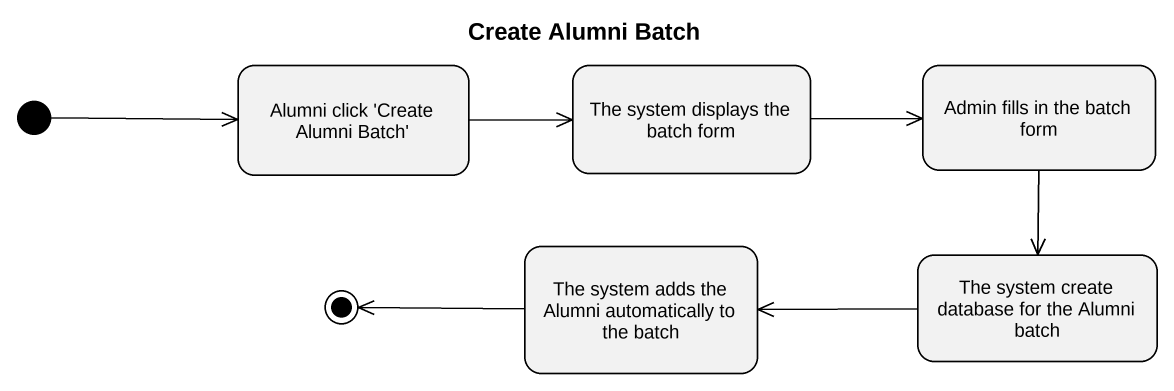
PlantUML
@startuml
title Create Alumni Batch
hide empty description
state "Alumni click 'Create Alumni Batch'" as Alumni_click_Create_Alumni
state "The system displays the batch form" as The_system_displays_the
state "Admin fills in the batch form" as Admin_fills_in_the_batch
state "The system adds the Alumni automatically to the batch" as The_system_adds_the_Alumni
state "The system create database for the Alumni batch" as The_system_create_database
[*] -right-> Alumni_click_Create_Alumni
Alumni_click_Create_Alumni -right-> The_system_displays_the
The_system_displays_the -right-> Admin_fills_in_the_batch
Admin_fills_in_the_batch --> The_system_create_database
The_system_create_database -left-> The_system_adds_the_Alumni
The_system_adds_the_Alumni -left-> [*]
@enduml
